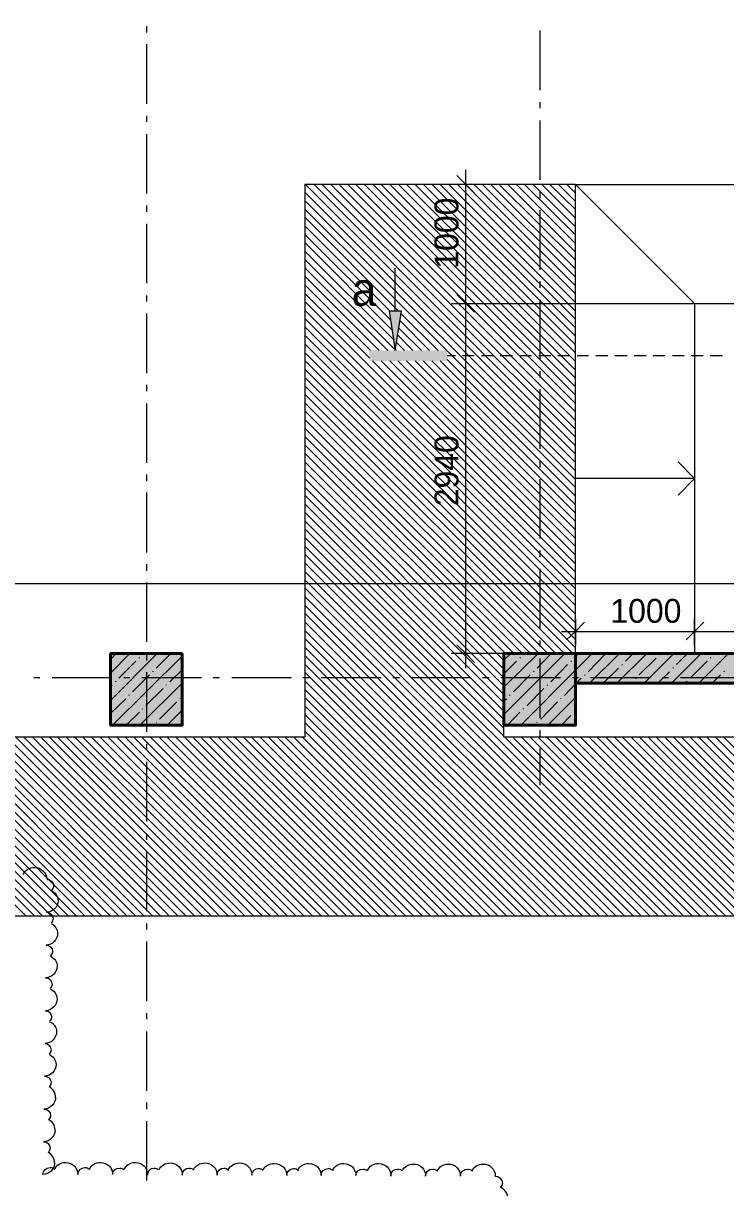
# Model space of a CAD drawing. Header units: millimetres. Extents: x -401725 to 250493, y 305116 to 802890.
# Drawn here: x -375117.801 to -375115.482, y 508979.047 to 508982.895 of the extents above; entities that cross this region are included whole.
import ezdxf

# ---------------------------------------------------------------- set-up
doc = ezdxf.new("R2010")
doc.units = ezdxf.units.MM
doc.layers.add('PDF _Геометрия', color=7, linetype='Continuous', true_color=0x1d1d1d)
doc.layers.add('PDF _Сплошная заливка', color=7, linetype='Continuous', true_color=0xffffff)
doc.layers.add('PDF _Текст', color=7, linetype='Continuous')

msp = doc.modelspace()

# ---------------------------------------------------------------- hatches: boundary and pattern name
at = {"layer": 'PDF _Сплошная заливка', "transparency": 33554559}
msp.add_hatch(color=7, dxfattribs=at).paths.add_polyline_path([(-375116.5572, 508981.9242), (-375116.5539, 508981.9442), (-375116.5922, 508981.9442), (-375116.5922, 508981.9342), (-375116.5905, 508981.9342), (-375116.5905, 508981.9225), (-375116.5889, 508981.9225), (-375116.5889, 508981.9125), (-375116.5872, 508981.9125), (-375116.5872, 508981.9008), (-375116.5855, 508981.9008), (-375116.5855, 508981.8908), (-375116.5839, 508981.8908), (-375116.5839, 508981.8792), (-375116.5822, 508981.8792), (-375116.5822, 508981.8692), (-375116.5805, 508981.8692), (-375116.5805, 508981.8575), (-375116.5789, 508981.8575), (-375116.5789, 508981.8475), (-375116.5772, 508981.8475), (-375116.5772, 508981.8358), (-375116.5756, 508981.8358), (-375116.5756, 508981.8258), (-375116.5739, 508981.8258), (-375116.5739, 508981.8158), (-375116.5722, 508981.8258), (-375116.5706, 508981.8375), (-375116.5689, 508981.8475), (-375116.5672, 508981.8592), (-375116.5656, 508981.8692), (-375116.5639, 508981.8808), (-375116.5622, 508981.8908), (-375116.5606, 508981.9025), (-375116.5589, 508981.9125)])

# ---------------------------------------------------------------- linework, layer by layer
at = {"layer": 'PDF _Геометрия', "color": 7, "lineweight": 9}
for points in [[(-375116.2147, 508980.5355), (-375116.2147, 508980.8121), (-375115.9781, 508980.8121), (-375115.9781, 508982.362), (-375116.8714, 508982.362), (-375116.8714, 508980.5355), (-375129.9025, 508980.5355), (-375129.9025, 508986.5202), (-375130.4225, 508986.5202), (-375130.4225, 508984.177), (-375130.7425, 508984.177), (-375130.7425, 508983.4687), (-375130.5441, 508983.4687), (-375130.5441, 508982.8787), (-375130.7425, 508982.8787), (-375130.7425, 508980.7721), (-375130.4225, 508980.7721), (-375130.4225, 508979.4922), (-375129.9025, 508979.4922), (-375129.9025, 508979.9455), (-375118.478, 508979.9455), (-375118.478, 508976.4606), (-375117.888, 508976.4606), (-375117.888, 508979.9455)], [(-375117.3947, 508982.8855), (-375117.3947, 508982.8638)], [(-375116.0964, 508982.8705), (-375116.0964, 508982.6738)], [(-375117.3947, 508982.8255), (-375117.3947, 508982.6288)], [(-375116.0964, 508982.6338), (-375116.0964, 508982.6138)], [(-375117.3947, 508982.5888), (-375117.3947, 508982.5688)], [(-375116.0964, 508982.5738), (-375116.0964, 508982.3771)], [(-375117.3947, 508982.5288), (-375117.3947, 508982.3321)], [(-375116.3881, 508981.9688), (-375116.3397, 508981.9688), (-375116.3397, 508982.4104)], [(-375115.9781, 508982.3621), (-375116.3397, 508982.3621), (-375116.3881, 508982.3621)], [(-375115.9781, 508980.8121), (-375115.9781, 508982.3621)], [(-375115.9781, 508982.3621), (-375115.0331, 508982.3621), (-375115.0331, 508981.9688)], [(-375115.978, 508982.3621), (-375115.5847, 508981.9688), (-375115.0331, 508981.9688)], [(-375116.0964, 508982.3388), (-375116.0964, 508982.3171)], [(-375117.3947, 508982.2921), (-375117.3947, 508982.2721)], [(-375116.0964, 508982.2771), (-375116.0964, 508982.0805)], [(-375117.3947, 508982.2321), (-375117.3947, 508982.0355)], [(-375116.5731, 508981.9438), (-375116.5731, 508982.0854)], [(-375116.0964, 508982.0421), (-375116.0964, 508982.0205)], [(-375117.3947, 508981.9955), (-375117.3947, 508981.9755)], [(-375116.0964, 508981.9821), (-375116.0964, 508981.7838)], [(-375117.3947, 508981.9355), (-375117.3947, 508981.7388)], [(-375116.3397, 508981.9688), (-375115.5848, 508981.9688)], [(-375116.3397, 508980.7638), (-375116.3397, 508981.9687)], [(-375115.5847, 508981.9687), (-375115.5847, 508980.8121), (-375115.978, 508980.8121)], [(-375116.0964, 508981.7455), (-375116.0964, 508981.7238)], [(-375117.3947, 508981.7005), (-375117.3947, 508981.6788)], [(-375116.0964, 508981.6855), (-375116.0964, 508981.4888)], [(-375117.3947, 508981.6388), (-375117.3947, 508981.4421)], [(-375116.0964, 508981.4488), (-375116.0964, 508981.4271)], [(-375115.5847, 508981.3905), (-375115.6397, 508981.4454)], [(-375117.3947, 508981.4038), (-375117.3947, 508981.3821)], [(-375116.0964, 508981.3888), (-375116.0964, 508981.1921)], [(-375115.6397, 508981.3355), (-375115.5847, 508981.3905), (-375115.978, 508981.3905)], [(-375117.3947, 508981.3438), (-375117.3947, 508981.1455)], [(-375116.0964, 508981.1521), (-375116.0964, 508981.1321)], [(-375117.3947, 508981.1071), (-375117.3947, 508981.0855)], [(-375116.0964, 508981.0921), (-375116.0964, 508980.8955)], [(-375117.3947, 508981.0471), (-375117.3947, 508980.8505)], [(-375115.9781, 508980.9271), (-375115.9781, 508980.8855), (-375115.9781, 508980.8388)], [(-375115.5847, 508980.8855), (-375115.5847, 508980.9271)], [(-375116.0964, 508980.8555), (-375116.0964, 508980.8355)], [(-375116.0247, 508980.8855), (-375115.5847, 508980.8855)], [(-375115.5847, 508980.8388), (-375115.5847, 508980.8855), (-375114.9864, 508980.8855)], [(-375117.3947, 508980.8105), (-375117.3947, 508980.7888)], [(-375115.9781, 508980.8121), (-375116.3397, 508980.8121), (-375116.3881, 508980.8121)], [(-375116.0964, 508980.7955), (-375116.0964, 508980.5988)], [(-375115.0331, 508980.8121), (-375115.5847, 508980.8121)], [(-375117.3947, 508980.7505), (-375117.3947, 508980.5538)], [(-375117.7464, 508980.7321), (-375117.7664, 508980.7321)], [(-375117.5097, 508980.7321), (-375117.7064, 508980.7321)], [(-375117.4497, 508980.7321), (-375117.4697, 508980.7321)], [(-375117.2131, 508980.7321), (-375117.4097, 508980.7321)], [(-375117.1531, 508980.7321), (-375117.1747, 508980.7321)], [(-375116.9164, 508980.7321), (-375117.1131, 508980.7321)], [(-375116.8564, 508980.7321), (-375116.8781, 508980.7321)], [(-375116.6197, 508980.7321), (-375116.8181, 508980.7321)], [(-375116.5597, 508980.7321), (-375116.5814, 508980.7321)], [(-375116.3247, 508980.7321), (-375116.5214, 508980.7321)], [(-375116.2631, 508980.7321), (-375116.2847, 508980.7321)], [(-375116.0281, 508980.7321), (-375116.2247, 508980.7321)], [(-375115.9681, 508980.7321), (-375115.9881, 508980.7321)], [(-375115.7314, 508980.7321), (-375115.9281, 508980.7321)], [(-375115.6714, 508980.7321), (-375115.6914, 508980.7321)], [(-375115.4347, 508980.7321), (-375115.6314, 508980.7321)], [(-375116.0964, 508980.5588), (-375116.0964, 508980.5388)], [(-375117.3947, 508980.5138), (-375117.3947, 508980.4938)], [(-375106.1964, 508980.5355), (-375116.2149, 508980.5355)], [(-375116.0964, 508980.4988), (-375116.0964, 508980.3771)], [(-375117.3947, 508980.4538), (-375117.3947, 508980.2571)], [(-375117.3947, 508980.2171), (-375117.3947, 508980.1971)], [(-375117.3947, 508980.1571), (-375117.3947, 508979.9605)], [(-375117.8881, 508979.9455), (-375105.0721, 508979.9455)], [(-375117.3947, 508979.9205), (-375117.3947, 508979.9005)], [(-375117.3947, 508979.8605), (-375117.3947, 508979.6638)], [(-375117.3947, 508979.6238), (-375117.3947, 508979.6038)], [(-375117.3947, 508979.5638), (-375117.3947, 508979.3671)], [(-375117.3947, 508979.3288), (-375117.3947, 508979.3071)], [(-375117.3947, 508979.2671), (-375117.3947, 508979.0705)]]:
    msp.add_lwpolyline(points, dxfattribs=at)
at = {"layer": 'PDF _Геометрия', "color": 9, "lineweight": 9, "true_color": 0xc3c3c3}
for points in [[(-375115.9781, 508981.4705), (-375116.8697, 508982.3621)], [(-375115.9781, 508981.4988), (-375116.8414, 508982.3621)], [(-375115.9781, 508981.5271), (-375116.8147, 508982.3621)], [(-375115.9781, 508981.5538), (-375116.7864, 508982.3621)], [(-375115.9781, 508981.5821), (-375116.758, 508982.3621)], [(-375115.9781, 508981.6105), (-375116.7297, 508982.3621)], [(-375115.9781, 508981.6388), (-375116.703, 508982.3621)], [(-375115.9781, 508981.6655), (-375116.6747, 508982.3621)], [(-375115.9781, 508981.6938), (-375116.6464, 508982.3621)], [(-375115.9781, 508981.7221), (-375116.6197, 508982.3621)], [(-375115.9781, 508981.7488), (-375116.5914, 508982.3621)], [(-375115.9781, 508981.7771), (-375116.563, 508982.3621)], [(-375115.9781, 508981.8055), (-375116.5364, 508982.3621)], [(-375115.9781, 508981.8321), (-375116.508, 508982.3621)], [(-375115.9781, 508981.8605), (-375116.4797, 508982.3621)], [(-375115.9781, 508981.8888), (-375116.4514, 508982.3621)], [(-375115.9781, 508981.9171), (-375116.4247, 508982.3621)], [(-375115.9781, 508981.9438), (-375116.3964, 508982.3621)], [(-375115.9781, 508981.9721), (-375116.368, 508982.3621)], [(-375115.9781, 508982.0005), (-375116.3414, 508982.3621)], [(-375115.9781, 508982.0271), (-375116.313, 508982.3621)], [(-375115.9781, 508982.0555), (-375116.2847, 508982.3621)], [(-375115.9781, 508982.0838), (-375116.2581, 508982.3621)], [(-375115.9781, 508982.1121), (-375116.2297, 508982.3621)], [(-375115.9781, 508982.1388), (-375116.2014, 508982.3621)], [(-375115.9781, 508982.1671), (-375116.1731, 508982.3621)], [(-375115.9781, 508982.1955), (-375116.1464, 508982.3621)], [(-375115.9781, 508982.2221), (-375116.1181, 508982.3621)], [(-375115.9781, 508982.2505), (-375116.0897, 508982.3621)], [(-375115.9781, 508982.2788), (-375116.0631, 508982.3621)], [(-375115.9781, 508982.3055), (-375116.0347, 508982.3621)], [(-375115.9781, 508982.3338), (-375116.0064, 508982.3621)], [(-375115.9781, 508982.3621), (-375115.9781, 508982.3621)], [(-375115.9781, 508981.4438), (-375116.8714, 508982.3371)], [(-375115.9781, 508981.4155), (-375116.8714, 508982.3087)], [(-375116.4031, 508981.8138), (-375116.8714, 508982.2804)], [(-375116.5631, 508981.9438), (-375116.8714, 508982.2538)], [(-375116.5897, 508981.9438), (-375116.8714, 508982.2254)], [(-375116.5881, 508981.9138), (-375116.8714, 508982.1971)], [(-375116.5831, 508981.8805), (-375116.8714, 508982.1704)], [(-375116.5781, 508981.8488), (-375116.8714, 508982.1421)], [(-375116.5697, 508981.8138), (-375116.5731, 508981.8155), (-375116.8714, 508982.1138)], [(-375116.5981, 508981.8138), (-375116.8714, 508982.0871)], [(-375116.6264, 508981.8138), (-375116.8714, 508982.0588)], [(-375116.6547, 508981.8138), (-375116.8714, 508982.0304)], [(-375116.6581, 508981.7888), (-375116.8714, 508982.0021)], [(-375115.9781, 508981.0805), (-375116.8714, 508981.9754)], [(-375115.9781, 508981.0538), (-375116.8714, 508981.9471)], [(-375116.4314, 508981.8138), (-375116.5547, 508981.9354)], [(-375115.9781, 508981.0255), (-375116.8714, 508981.9187)], [(-375116.4597, 508981.8138), (-375116.5581, 508981.9121)], [(-375115.9781, 508980.9971), (-375116.8714, 508981.8921)], [(-375115.9781, 508980.9705), (-375116.8714, 508981.8637)], [(-375116.5147, 508981.8138), (-375116.5647, 508981.8638)], [(-375116.4864, 508981.8138), (-375116.5614, 508981.8871)], [(-375115.9781, 508980.9421), (-375116.8714, 508981.8354)], [(-375116.5431, 508981.8138), (-375116.5681, 508981.8388)], [(-375115.9781, 508980.9138), (-375116.8714, 508981.8071)], [(-375115.9781, 508980.8871), (-375116.8714, 508981.7804)], [(-375115.9781, 508981.3321), (-375116.4247, 508981.7788)], [(-375115.9781, 508981.3871), (-375116.4014, 508981.8121)], [(-375115.9781, 508981.3605), (-375116.4014, 508981.7838)], [(-375115.9781, 508980.8588), (-375116.8714, 508981.7521)], [(-375115.9781, 508981.1088), (-375116.648, 508981.7788)], [(-375115.9781, 508981.1371), (-375116.6197, 508981.7788)], [(-375115.9781, 508981.1655), (-375116.5914, 508981.7788)], [(-375115.9781, 508981.1921), (-375116.5647, 508981.7788)], [(-375115.9781, 508981.2205), (-375116.5364, 508981.7788)], [(-375115.9781, 508981.2488), (-375116.508, 508981.7788)], [(-375115.9781, 508981.2755), (-375116.4814, 508981.7788)], [(-375115.9781, 508981.3038), (-375116.453, 508981.7788)], [(-375115.9781, 508980.8305), (-375116.8714, 508981.7237)], [(-375115.9864, 508980.8121), (-375116.8714, 508981.6971)], [(-375116.0147, 508980.8121), (-375116.8714, 508981.6687)], [(-375116.0431, 508980.8121), (-375116.8714, 508981.6404)], [(-375116.0697, 508980.8121), (-375116.8714, 508981.6138)], [(-375116.0981, 508980.8121), (-375116.8714, 508981.5854)], [(-375116.1264, 508980.8121), (-375116.8714, 508981.5571)], [(-375116.1531, 508980.8121), (-375116.8714, 508981.5288)], [(-375116.1814, 508980.8121), (-375116.8714, 508981.5021)], [(-375116.2097, 508980.8121), (-375116.8714, 508981.4738)], [(-375116.2147, 508980.7888), (-375116.8714, 508981.4454)], [(-375116.2147, 508980.7605), (-375116.8714, 508981.4188)], [(-375116.2147, 508980.7321), (-375116.8714, 508981.3904)], [(-375116.2147, 508980.7055), (-375116.8714, 508981.3621)], [(-375116.2147, 508980.6771), (-375116.8714, 508981.3354)], [(-375116.2147, 508980.6488), (-375116.8714, 508981.3071)], [(-375116.2147, 508980.6221), (-375116.8714, 508981.2788)], [(-375116.2147, 508980.5938), (-375116.8714, 508981.2504)], [(-375116.2147, 508980.5655), (-375116.8714, 508981.2238)], [(-375116.2147, 508980.5388), (-375116.8714, 508981.1954)], [(-375115.6497, 508979.9455), (-375116.8713, 508981.1671)], [(-375115.6781, 508979.9455), (-375116.8713, 508981.1404)], [(-375115.7047, 508979.9455), (-375116.8713, 508981.1121)], [(-375115.7614, 508979.9455), (-375116.8714, 508981.0554)], [(-375115.7331, 508979.9455), (-375116.8713, 508981.0837)], [(-375115.7881, 508979.9455), (-375116.8714, 508981.0287)], [(-375115.8164, 508979.9455), (-375116.8714, 508981.0004)], [(-375115.8447, 508979.9455), (-375116.8714, 508980.9721)], [(-375115.8714, 508979.9455), (-375116.8714, 508980.9454)], [(-375115.8997, 508979.9455), (-375116.8714, 508980.9171)], [(-375115.9281, 508979.9455), (-375116.8714, 508980.8887)], [(-375115.9564, 508979.9455), (-375116.8714, 508980.8621)], [(-375115.9831, 508979.9455), (-375116.8714, 508980.8337)], [(-375116.0114, 508979.9455), (-375116.8714, 508980.8054)], [(-375116.0397, 508979.9455), (-375116.8714, 508980.7771)], [(-375116.0664, 508979.9455), (-375116.8714, 508980.7504)], [(-375116.0947, 508979.9455), (-375116.8714, 508980.7221)], [(-375116.1231, 508979.9455), (-375116.8714, 508980.6938)], [(-375116.1497, 508979.9455), (-375116.8714, 508980.6671)], [(-375116.1781, 508979.9455), (-375116.8714, 508980.6388)], [(-375116.2064, 508979.9455), (-375116.8714, 508980.6104)], [(-375116.2347, 508979.9455), (-375116.8714, 508980.5838)], [(-375116.2614, 508979.9455), (-375116.8714, 508980.5554)], [(-375117.7931, 508979.9455), (-375118.383, 508980.5354)], [(-375117.7647, 508979.9455), (-375118.3564, 508980.5354)], [(-375117.7381, 508979.9455), (-375118.328, 508980.5354)], [(-375117.7097, 508979.9455), (-375118.2997, 508980.5354)], [(-375117.6814, 508979.9455), (-375118.273, 508980.5354)], [(-375117.6531, 508979.9455), (-375118.2447, 508980.5354)], [(-375117.6264, 508979.9455), (-375118.2164, 508980.5354)], [(-375117.5981, 508979.9455), (-375118.188, 508980.5354)], [(-375117.5697, 508979.9455), (-375118.1614, 508980.5354)], [(-375117.5431, 508979.9455), (-375118.133, 508980.5354)], [(-375117.5147, 508979.9455), (-375118.1047, 508980.5354)], [(-375117.4864, 508979.9455), (-375118.078, 508980.5354)], [(-375117.4597, 508979.9455), (-375118.0497, 508980.5354)], [(-375117.4314, 508979.9455), (-375118.0214, 508980.5354)], [(-375117.4031, 508979.9455), (-375117.9947, 508980.5354)], [(-375117.3747, 508979.9455), (-375117.9664, 508980.5354)], [(-375117.3481, 508979.9455), (-375117.938, 508980.5354)], [(-375117.3197, 508979.9455), (-375117.9097, 508980.5354)], [(-375117.2914, 508979.9455), (-375117.883, 508980.5354)], [(-375117.2647, 508979.9455), (-375117.8547, 508980.5354)], [(-375117.2364, 508979.9455), (-375117.8264, 508980.5354)], [(-375117.2081, 508979.9455), (-375117.7997, 508980.5354)], [(-375117.1814, 508979.9455), (-375117.7714, 508980.5354)], [(-375117.1531, 508979.9455), (-375117.743, 508980.5354)], [(-375117.1247, 508979.9455), (-375117.7147, 508980.5354)], [(-375117.0964, 508979.9455), (-375117.688, 508980.5354)], [(-375117.0697, 508979.9455), (-375117.6597, 508980.5354)], [(-375117.0414, 508979.9455), (-375117.6314, 508980.5354)], [(-375117.0131, 508979.9455), (-375117.6047, 508980.5354)], [(-375116.9864, 508979.9455), (-375117.5764, 508980.5354)], [(-375116.9581, 508979.9455), (-375117.548, 508980.5354)], [(-375116.9297, 508979.9455), (-375117.5214, 508980.5354)], [(-375116.9014, 508979.9455), (-375117.493, 508980.5354)], [(-375116.8747, 508979.9455), (-375117.4647, 508980.5354)], [(-375116.8464, 508979.9455), (-375117.4364, 508980.5354)], [(-375116.8181, 508979.9455), (-375117.4097, 508980.5354)], [(-375116.7914, 508979.9455), (-375117.3814, 508980.5354)], [(-375116.7631, 508979.9455), (-375117.353, 508980.5354)], [(-375116.7347, 508979.9455), (-375117.3264, 508980.5354)], [(-375116.7081, 508979.9455), (-375117.298, 508980.5354)], [(-375116.6797, 508979.9455), (-375117.2697, 508980.5354)], [(-375116.6514, 508979.9455), (-375117.2414, 508980.5354)], [(-375116.6231, 508979.9455), (-375117.2147, 508980.5354)], [(-375116.5964, 508979.9455), (-375117.1864, 508980.5354)], [(-375116.5681, 508979.9455), (-375117.158, 508980.5354)], [(-375116.5397, 508979.9455), (-375117.1314, 508980.5354)], [(-375116.5131, 508979.9455), (-375117.103, 508980.5354)], [(-375116.4847, 508979.9455), (-375117.0747, 508980.5354)], [(-375116.4564, 508979.9455), (-375117.048, 508980.5354)], [(-375116.4297, 508979.9455), (-375117.0197, 508980.5354)], [(-375116.4014, 508979.9455), (-375116.9914, 508980.5354)], [(-375116.3731, 508979.9455), (-375116.963, 508980.5354)], [(-375116.3447, 508979.9455), (-375116.9364, 508980.5354)], [(-375116.3181, 508979.9455), (-375116.908, 508980.5354)], [(-375116.2897, 508979.9455), (-375116.8797, 508980.5354)], [(-375115.6214, 508979.9455), (-375116.2114, 508980.5354)], [(-375115.5931, 508979.9455), (-375116.1847, 508980.5354)], [(-375115.5664, 508979.9455), (-375116.1564, 508980.5354)], [(-375115.5381, 508979.9455), (-375116.128, 508980.5354)], [(-375115.5097, 508979.9455), (-375116.1014, 508980.5354)], [(-375115.4831, 508979.9455), (-375116.073, 508980.5354)], [(-375115.4547, 508979.9455), (-375116.0447, 508980.5354)], [(-375115.4264, 508979.9455), (-375116.018, 508980.5354)], [(-375115.3981, 508979.9455), (-375115.9897, 508980.5354)], [(-375115.3714, 508979.9455), (-375115.9614, 508980.5354)], [(-375115.3431, 508979.9455), (-375115.933, 508980.5354)], [(-375115.3147, 508979.9455), (-375115.9064, 508980.5354)], [(-375115.2881, 508979.9455), (-375115.878, 508980.5354)], [(-375115.2597, 508979.9455), (-375115.8497, 508980.5354)], [(-375115.2314, 508979.9455), (-375115.823, 508980.5354)], [(-375115.2047, 508979.9455), (-375115.7947, 508980.5354)], [(-375115.1764, 508979.9455), (-375115.7664, 508980.5354)], [(-375115.1481, 508979.9455), (-375115.738, 508980.5354)], [(-375115.1197, 508979.9455), (-375115.7114, 508980.5354)], [(-375115.0931, 508979.9455), (-375115.683, 508980.5354)], [(-375115.0647, 508979.9455), (-375115.6547, 508980.5354)], [(-375115.0364, 508979.9455), (-375115.628, 508980.5354)], [(-375115.0097, 508979.9455), (-375115.5997, 508980.5354)], [(-375114.9814, 508979.9455), (-375115.5714, 508980.5354)], [(-375114.9531, 508979.9455), (-375115.5447, 508980.5354)], [(-375114.9264, 508979.9455), (-375115.5164, 508980.5354)], [(-375114.8981, 508979.9455), (-375115.488, 508980.5354)]]:
    msp.add_lwpolyline(points, dxfattribs=at)
at = {"layer": 'PDF _Геометрия', "color": 7, "lineweight": 18}
for points in [[(-375116.3697, 508982.3921), (-375116.3397, 508982.3621), (-375116.3114, 508982.3338)], [(-375116.3697, 508981.9988), (-375116.3397, 508981.9688), (-375116.3114, 508981.9405)], [(-375115.9481, 508980.9155), (-375115.9781, 508980.8855), (-375116.0081, 508980.8571)], [(-375115.5547, 508980.9155), (-375115.5847, 508980.8855), (-375115.6131, 508980.8571)], [(-375116.3697, 508980.8404), (-375116.3397, 508980.8121), (-375116.3114, 508980.7821)]]:
    msp.add_lwpolyline(points, dxfattribs=at)
at = {"layer": 'PDF _Геометрия', "color": 7, "lineweight": 9}
msp.add_lwpolyline([(-375116.5531, 508981.9438), (-375116.5931, 508981.9438), (-375116.5731, 508981.8138)], close=True, dxfattribs=at)
at = {"layer": 'PDF _Геометрия', "color": 8, "lineweight": 9, "true_color": 0x808080}
for points in [[(-375116.3747, 508981.7955), (-375116.4014, 508981.7955)], [(-375116.3131, 508981.7955), (-375116.3514, 508981.7955)], [(-375116.2497, 508981.7955), (-375116.2881, 508981.7955)], [(-375116.1864, 508981.7955), (-375116.2264, 508981.7955)], [(-375116.1231, 508981.7955), (-375116.1631, 508981.7955)], [(-375116.0597, 508981.7955), (-375116.0997, 508981.7955)], [(-375115.9981, 508981.7955), (-375116.0364, 508981.7955)], [(-375115.9347, 508981.7955), (-375115.9731, 508981.7955)], [(-375115.8714, 508981.7955), (-375115.9114, 508981.7955)], [(-375115.8081, 508981.7955), (-375115.8481, 508981.7955)], [(-375115.7447, 508981.7955), (-375115.7847, 508981.7955)], [(-375115.6831, 508981.7955), (-375115.7214, 508981.7955)], [(-375115.6197, 508981.7955), (-375115.6581, 508981.7955)], [(-375115.5564, 508981.7955), (-375115.5964, 508981.7955)], [(-375115.4931, 508981.7955), (-375115.5331, 508981.7955)], [(-375134.6731, 508981.0438), (-375091.6389, 508981.0438)]]:
    msp.add_lwpolyline(points, dxfattribs=at)
at = {"layer": 'PDF _Геометрия', "lineweight": 9}
for points in [[(-375117.5131, 508980.7471), (-375117.4497, 508980.8121)], [(-375117.5131, 508980.6571), (-375117.3597, 508980.8121)], [(-375117.5131, 508980.7921), (-375117.4947, 508980.8121)], [(-375117.5064, 508980.5755), (-375117.2764, 508980.8038)], [(-375117.4864, 508980.7305), (-375117.4297, 508980.7871)], [(-375117.4181, 508980.7971), (-375117.4181, 508980.7988)], [(-375117.4081, 508980.8088), (-375117.4047, 508980.8121)], [(-375117.3631, 508980.7638), (-375117.3147, 508980.8121)], [(-375116.2147, 508980.7905), (-375116.1914, 508980.8121)], [(-375116.2147, 508980.7005), (-375116.1014, 508980.8121)], [(-375116.2147, 508980.6105), (-375116.0131, 508980.8121)], [(-375116.2147, 508980.7455), (-375116.1731, 508980.7871)], [(-375116.1614, 508980.7971), (-375116.1597, 508980.7988)], [(-375116.1497, 508980.8088), (-375116.1464, 508980.8121)], [(-375116.1047, 508980.7638), (-375116.0581, 508980.8121)], [(-375115.9931, 508980.7871), (-375115.9914, 508980.7871)], [(-375115.9814, 508980.7971), (-375115.9781, 508980.8021), (-375115.9681, 508980.8121)], [(-375115.9781, 508980.7571), (-375115.9231, 508980.8121)], [(-375115.9364, 508980.7521), (-375115.8814, 508980.8088)], [(-375115.9314, 508980.7138), (-375115.8331, 508980.8121)], [(-375115.8414, 508980.7138), (-375115.7431, 508980.8121)], [(-375115.8131, 508980.7871), (-375115.7881, 508980.8121)], [(-375115.7681, 508980.7421), (-375115.7114, 508980.7971)], [(-375115.7514, 508980.7138), (-375115.6531, 508980.8121)], [(-375115.7014, 508980.8088), (-375115.6997, 508980.8105)], [(-375115.6614, 508980.7138), (-375115.5631, 508980.8121)], [(-375115.6447, 508980.7755), (-375115.6081, 508980.8121)], [(-375115.5997, 508980.7305), (-375115.5431, 508980.7871)], [(-375115.5714, 508980.7138), (-375115.4731, 508980.8121)], [(-375115.5331, 508980.7971), (-375115.5314, 508980.7988)], [(-375115.5214, 508980.8088), (-375115.5181, 508980.8121)], [(-375117.4414, 508980.6855), (-375117.3847, 508980.7421)], [(-375117.3731, 508980.7521), (-375117.3731, 508980.7538)], [(-375117.3181, 508980.7188), (-375117.2764, 508980.7588)], [(-375116.1831, 508980.6855), (-375116.1281, 508980.7421)], [(-375116.1581, 508980.5755), (-375115.9781, 508980.7571)], [(-375116.1164, 508980.7521), (-375116.1147, 508980.7538)], [(-375116.0597, 508980.7188), (-375116.0047, 508980.7754)], [(-375115.9481, 508980.7421), (-375115.9464, 508980.7421)], [(-375115.8864, 508980.7138), (-375115.8364, 508980.7638)], [(-375115.8247, 508980.7755), (-375115.8231, 508980.7755)], [(-375115.7064, 508980.7138), (-375115.6681, 508980.7521)], [(-375115.6564, 508980.7638), (-375115.6547, 508980.7655)], [(-375115.5264, 508980.7138), (-375115.4997, 508980.7421)], [(-375115.4881, 508980.7521), (-375115.4864, 508980.7538)], [(-375117.5131, 508980.7021), (-375117.5081, 508980.7071)], [(-375117.4964, 508980.7188), (-375117.4964, 508980.7205)], [(-375117.4164, 508980.5755), (-375117.2764, 508980.7138)], [(-375117.3281, 508980.7071), (-375117.3281, 508980.7088)], [(-375116.0714, 508980.7071), (-375116.0697, 508980.7088)], [(-375116.0147, 508980.6738), (-375115.9781, 508980.7121)], [(-375115.9764, 508980.7138), (-375115.9597, 508980.7305)], [(-375115.7964, 508980.7138), (-375115.7914, 508980.7188)], [(-375115.7797, 508980.7305), (-375115.7781, 508980.7305)], [(-375115.6114, 508980.7188), (-375115.6097, 508980.7205)], [(-375117.4514, 508980.6738), (-375117.4514, 508980.6755)], [(-375117.3964, 508980.6405), (-375117.3397, 508980.6971)], [(-375117.2831, 508980.6621), (-375117.2831, 508980.6638)], [(-375116.1947, 508980.6738), (-375116.1947, 508980.6755)], [(-375116.1381, 508980.6405), (-375116.0831, 508980.6971)], [(-375116.0697, 508980.5755), (-375115.9781, 508980.6671)], [(-375116.0264, 508980.6621), (-375116.0264, 508980.6638)], [(-375117.5131, 508980.6138), (-375117.4631, 508980.6621)], [(-375117.4081, 508980.6288), (-375117.4064, 508980.6305)], [(-375117.3514, 508980.5955), (-375117.2947, 508980.6521)], [(-375117.3264, 508980.5755), (-375117.2764, 508980.6254)], [(-375116.2147, 508980.6555), (-375116.2064, 508980.6621)], [(-375116.1497, 508980.6288), (-375116.1497, 508980.6305)], [(-375116.0931, 508980.5955), (-375116.0381, 508980.6521)], [(-375117.4614, 508980.5755), (-375117.4181, 508980.6188)], [(-375116.2031, 508980.5755), (-375116.1614, 508980.6188)], [(-375116.0247, 508980.5755), (-375115.9931, 508980.6071)], [(-375115.9814, 508980.6188), (-375115.9814, 508980.6188)], [(-375117.3631, 508980.5838), (-375117.3614, 508980.5855)], [(-375117.2814, 508980.5755), (-375117.2764, 508980.5805)], [(-375116.1047, 508980.5838), (-375116.1047, 508980.5855)], [(-375115.9797, 508980.5755), (-375115.9781, 508980.5771)]]:
    msp.add_lwpolyline(points, dxfattribs=at)
at = {"layer": 'PDF _Геометрия', "color": 7, "lineweight": 40}
for points in [[(-375117.2764, 508980.8121), (-375117.5131, 508980.8121), (-375117.5131, 508980.5755), (-375117.2764, 508980.5755)], [(-375115.9781, 508980.8121), (-375116.2147, 508980.8121), (-375116.2147, 508980.5755), (-375115.9781, 508980.5755)]]:
    msp.add_lwpolyline(points, close=True, dxfattribs=at)
for points in [[(-375115.9781, 508980.7138), (-375114.9348, 508980.7138), (-375114.9348, 508980.8121)], [(-375115.0331, 508980.8121), (-375115.978, 508980.8121), (-375115.978, 508980.7138)]]:
    msp.add_lwpolyline(points, dxfattribs=at)
at = {"layer": 'PDF _Геометрия', "color": 1, "lineweight": 9}
for points in [[(-375117.7364, 508979.0905), (-375117.7364, 508979.0905)], [(-375117.6214, 508979.0905), (-375117.6214, 508979.0905)], [(-375117.5064, 508979.0905), (-375117.5064, 508979.0905)], [(-375117.3914, 508979.0905), (-375117.3914, 508979.0888)], [(-375117.2764, 508979.0888), (-375117.2764, 508979.0888)], [(-375117.1614, 508979.0888), (-375117.1614, 508979.0888)], [(-375117.0464, 508979.0888), (-375117.0464, 508979.0888)], [(-375116.9314, 508979.0871), (-375116.9314, 508979.0871)], [(-375116.8181, 508979.0871), (-375116.8181, 508979.0871)], [(-375116.7031, 508979.0871), (-375116.7031, 508979.0871)], [(-375116.5881, 508979.0871), (-375116.5881, 508979.0855)], [(-375116.4731, 508979.0855), (-375116.4731, 508979.0855)], [(-375116.3581, 508979.0855), (-375116.3581, 508979.0855)], [(-375116.2431, 508979.0855), (-375116.2431, 508979.0855)]]:
    msp.add_lwpolyline(points, dxfattribs=at)
msp.add_lwpolyline([(-375116.2431, 508978.9688, 0.42), (-375116.2014, 508979.0105, 0.295427), (-375116.2264, 508979.0488)], format="xyb", dxfattribs=at)
for centre in [(-375117.7336, 508979.3456), (-375117.7353, 508979.2373), (-375117.7369, 508979.1289)]:
    msp.add_arc(centre, 0.0389, 359.788, 63.7309, dxfattribs=at)
for points in [[(-375117.8014, 508980.0821), (-375117.7947, 508980.0971), (-375117.7797, 508980.1054), (-375117.7647, 508980.1054)], [(-375117.7647, 508980.1054), (-375117.7431, 508980.1054), (-375117.7247, 508980.0888), (-375117.7231, 508980.0655)], [(-375117.7231, 508980.0655), (-375117.7114, 508980.0655), (-375117.7014, 508980.0571), (-375117.7014, 508980.0438)], [(-375117.7097, 508980.0288), (-375117.6964, 508980.0238), (-375117.6864, 508980.0105), (-375117.6864, 508979.9955)], [(-375117.7014, 508980.0438), (-375117.7014, 508980.0388), (-375117.7047, 508980.0338), (-375117.7081, 508980.0288)], [(-375117.6864, 508979.9955), (-375117.6864, 508979.9755), (-375117.7047, 508979.9571), (-375117.7247, 508979.9571)], [(-375117.7247, 508979.9571), (-375117.7131, 508979.9571), (-375117.7031, 508979.9488), (-375117.7031, 508979.9355)], [(-375117.7031, 508979.9355), (-375117.7031, 508979.9305), (-375117.7064, 508979.9255), (-375117.7097, 508979.9221)], [(-375117.7097, 508979.9205), (-375117.6964, 508979.9138), (-375117.6881, 508979.9005), (-375117.6881, 508979.8871)], [(-375117.6881, 508979.8871), (-375117.6881, 508979.8671), (-375117.7064, 508979.8488), (-375117.7264, 508979.8488)], [(-375117.7264, 508979.8488), (-375117.7147, 508979.8488), (-375117.7047, 508979.8405), (-375117.7047, 508979.8271)], [(-375117.7047, 508979.8271), (-375117.7047, 508979.8221), (-375117.7081, 508979.8171), (-375117.7114, 508979.8138)], [(-375117.6897, 508979.7788), (-375117.6897, 508979.7588), (-375117.7081, 508979.7405), (-375117.7281, 508979.7405)], [(-375117.7114, 508979.8121), (-375117.6981, 508979.8055), (-375117.6897, 508979.7921), (-375117.6897, 508979.7788)], [(-375117.7281, 508979.7405), (-375117.7164, 508979.7405), (-375117.7064, 508979.7321), (-375117.7064, 508979.7188)], [(-375117.7064, 508979.7188), (-375117.7064, 508979.7138), (-375117.7097, 508979.7088), (-375117.7131, 508979.7055)], [(-375117.7131, 508979.7038), (-375117.6997, 508979.6988), (-375117.6897, 508979.6855), (-375117.6897, 508979.6705)], [(-375117.6897, 508979.6705), (-375117.6897, 508979.6505), (-375117.7081, 508979.6321), (-375117.7281, 508979.6321)], [(-375117.7281, 508979.6321), (-375117.7181, 508979.6321), (-375117.7081, 508979.6221), (-375117.7081, 508979.6105)], [(-375117.7081, 508979.6105), (-375117.7081, 508979.6055), (-375117.7114, 508979.6005), (-375117.7147, 508979.5971)], [(-375117.7147, 508979.5955), (-375117.7014, 508979.5905), (-375117.6914, 508979.5771), (-375117.6914, 508979.5621)], [(-375117.6914, 508979.5621), (-375117.6914, 508979.5421), (-375117.7097, 508979.5238), (-375117.7297, 508979.5238)], [(-375117.7297, 508979.5238), (-375117.7197, 508979.5238), (-375117.7097, 508979.5138), (-375117.7097, 508979.5021)], [(-375117.7097, 508979.5021), (-375117.7097, 508979.4971), (-375117.7131, 508979.4921), (-375117.7164, 508979.4888)], [(-375117.7164, 508979.4871), (-375117.7031, 508979.4821), (-375117.6931, 508979.4688), (-375117.6931, 508979.4538)], [(-375117.6931, 508979.4538), (-375117.6931, 508979.4338), (-375117.7114, 508979.4155), (-375117.7314, 508979.4155)], [(-375117.7314, 508979.4155), (-375117.7197, 508979.4155), (-375117.7097, 508979.4071), (-375117.7097, 508979.3938)], [(-375117.7097, 508979.3938), (-375117.7097, 508979.3888), (-375117.7131, 508979.3838), (-375117.7164, 508979.3788)], [(-375117.6947, 508979.3455), (-375117.6947, 508979.3255), (-375117.7131, 508979.3071), (-375117.7331, 508979.3071)], [(-375117.7331, 508979.3071), (-375117.7214, 508979.3071), (-375117.7114, 508979.2988), (-375117.7114, 508979.2855)], [(-375117.7114, 508979.2855), (-375117.7114, 508979.2805), (-375117.7147, 508979.2755), (-375117.7181, 508979.2705)], [(-375117.6964, 508979.2371), (-375117.6964, 508979.2171), (-375117.7147, 508979.1988), (-375117.7347, 508979.1988)], [(-375117.7347, 508979.1988), (-375117.7231, 508979.1988), (-375117.7131, 508979.1905), (-375117.7131, 508979.1771)], [(-375117.7131, 508979.1771), (-375117.7131, 508979.1721), (-375117.7164, 508979.1671), (-375117.7197, 508979.1621)], [(-375117.6981, 508979.1288), (-375117.6981, 508979.1088), (-375117.7164, 508979.0905), (-375117.7364, 508979.0905)], [(-375117.6981, 508979.1071), (-375117.6914, 508979.1221), (-375117.6781, 508979.1305), (-375117.6614, 508979.1305)], [(-375117.6614, 508979.1305), (-375117.6397, 508979.1305), (-375117.6214, 508979.1138), (-375117.6214, 508979.0905)], [(-375117.5831, 508979.1071), (-375117.5764, 508979.1221), (-375117.5631, 508979.1305), (-375117.5464, 508979.1305)], [(-375117.5464, 508979.1305), (-375117.5247, 508979.1305), (-375117.5064, 508979.1138), (-375117.5064, 508979.0905)], [(-375117.4681, 508979.1071), (-375117.4614, 508979.1221), (-375117.4481, 508979.1305), (-375117.4314, 508979.1305)], [(-375117.4314, 508979.1305), (-375117.4097, 508979.1305), (-375117.3914, 508979.1138), (-375117.3914, 508979.0905)], [(-375117.3531, 508979.1071), (-375117.3464, 508979.1205), (-375117.3331, 508979.1288), (-375117.3164, 508979.1288)], [(-375117.3164, 508979.1288), (-375117.2947, 508979.1288), (-375117.2764, 508979.1121), (-375117.2764, 508979.0888)], [(-375117.2397, 508979.1071), (-375117.2331, 508979.1205), (-375117.2181, 508979.1288), (-375117.2031, 508979.1288)], [(-375117.2031, 508979.1288), (-375117.1797, 508979.1288), (-375117.1614, 508979.1121), (-375117.1614, 508979.0888)], [(-375117.1247, 508979.1071), (-375117.1181, 508979.1205), (-375117.1031, 508979.1288), (-375117.0881, 508979.1288)], [(-375117.0881, 508979.1288), (-375117.0647, 508979.1288), (-375117.0464, 508979.1121), (-375117.0464, 508979.0888)], [(-375117.0097, 508979.1071), (-375117.0014, 508979.1205), (-375116.9881, 508979.1271), (-375116.9731, 508979.1271)], [(-375116.9731, 508979.1271), (-375116.9497, 508979.1271), (-375116.9314, 508979.1105), (-375116.9314, 508979.0871)], [(-375116.8947, 508979.1055), (-375116.8881, 508979.1188), (-375116.8747, 508979.1271), (-375116.8581, 508979.1271)], [(-375116.8581, 508979.1271), (-375116.8364, 508979.1271), (-375116.8181, 508979.1105), (-375116.8181, 508979.0871)], [(-375116.7797, 508979.1038), (-375116.7731, 508979.1188), (-375116.7597, 508979.1271), (-375116.7431, 508979.1271)], [(-375116.7431, 508979.1271), (-375116.7214, 508979.1271), (-375116.7031, 508979.1105), (-375116.7031, 508979.0871)], [(-375116.6647, 508979.1038), (-375116.6581, 508979.1188), (-375116.6447, 508979.1271), (-375116.6281, 508979.1271)], [(-375116.6281, 508979.1271), (-375116.6064, 508979.1271), (-375116.5881, 508979.1105), (-375116.5881, 508979.0871)], [(-375116.5497, 508979.1038), (-375116.5431, 508979.1171), (-375116.5297, 508979.1254), (-375116.5131, 508979.1254)], [(-375116.5131, 508979.1254), (-375116.4914, 508979.1254), (-375116.4731, 508979.1088), (-375116.4731, 508979.0855)], [(-375116.4347, 508979.1021), (-375116.4281, 508979.1171), (-375116.4147, 508979.1254), (-375116.3981, 508979.1254)], [(-375116.3981, 508979.1254), (-375116.3764, 508979.1254), (-375116.3581, 508979.1088), (-375116.3581, 508979.0855)], [(-375116.3197, 508979.1021), (-375116.3131, 508979.1171), (-375116.2997, 508979.1254), (-375116.2831, 508979.1254)], [(-375116.2831, 508979.1254), (-375116.2614, 508979.1254), (-375116.2431, 508979.1088), (-375116.2431, 508979.0855)], [(-375117.7364, 508979.0905), (-375117.7364, 508979.1038), (-375117.7264, 508979.1138), (-375117.7131, 508979.1138)], [(-375117.7131, 508979.1138), (-375117.7081, 508979.1138), (-375117.7031, 508979.1121), (-375117.6981, 508979.1088)], [(-375117.6214, 508979.0905), (-375117.6214, 508979.1038), (-375117.6114, 508979.1138), (-375117.5981, 508979.1138)], [(-375117.5981, 508979.1138), (-375117.5931, 508979.1138), (-375117.5881, 508979.1121), (-375117.5831, 508979.1088)], [(-375117.5064, 508979.0905), (-375117.5064, 508979.1038), (-375117.4964, 508979.1121), (-375117.4831, 508979.1121)], [(-375117.4831, 508979.1121), (-375117.4781, 508979.1121), (-375117.4731, 508979.1105), (-375117.4697, 508979.1071)], [(-375117.3914, 508979.0905), (-375117.3914, 508979.1021), (-375117.3814, 508979.1121), (-375117.3697, 508979.1121)], [(-375117.3914, 508979.0888), (-375117.3914, 508979.0905), (-375117.3914, 508979.0905), (-375117.3914, 508979.0905)], [(-375117.3697, 508979.1121), (-375117.3647, 508979.1121), (-375117.3581, 508979.1105), (-375117.3547, 508979.1071)], [(-375117.2764, 508979.0888), (-375117.2764, 508979.1021), (-375117.2664, 508979.1121), (-375117.2547, 508979.1121)], [(-375117.2547, 508979.1121), (-375117.2481, 508979.1121), (-375117.2431, 508979.1105), (-375117.2381, 508979.1055)], [(-375117.1614, 508979.0888), (-375117.1614, 508979.1021), (-375117.1514, 508979.1121), (-375117.1397, 508979.1121)], [(-375117.1397, 508979.1121), (-375117.1331, 508979.1121), (-375117.1281, 508979.1105), (-375117.1231, 508979.1055)], [(-375117.0464, 508979.0888), (-375117.0464, 508979.1021), (-375117.0364, 508979.1105), (-375117.0247, 508979.1105)], [(-375117.0247, 508979.1105), (-375117.0197, 508979.1105), (-375117.0131, 508979.1088), (-375117.0097, 508979.1055)], [(-375116.9314, 508979.0871), (-375116.9314, 508979.1005), (-375116.9214, 508979.1105), (-375116.9097, 508979.1105)], [(-375116.9097, 508979.1105), (-375116.9031, 508979.1105), (-375116.8981, 508979.1088), (-375116.8931, 508979.1038)], [(-375116.8181, 508979.0871), (-375116.8181, 508979.1005), (-375116.8081, 508979.1105), (-375116.7947, 508979.1105)], [(-375116.7947, 508979.1105), (-375116.7897, 508979.1105), (-375116.7847, 508979.1088), (-375116.7797, 508979.1055)], [(-375116.7031, 508979.0871), (-375116.7031, 508979.1005), (-375116.6931, 508979.1088), (-375116.6797, 508979.1088)], [(-375116.6797, 508979.1088), (-375116.6747, 508979.1088), (-375116.6697, 508979.1071), (-375116.6664, 508979.1038)], [(-375116.5881, 508979.0871), (-375116.5881, 508979.0988), (-375116.5781, 508979.1088), (-375116.5647, 508979.1088)], [(-375116.5881, 508979.0855), (-375116.5881, 508979.0871), (-375116.5881, 508979.0871), (-375116.5881, 508979.0871)], [(-375116.5647, 508979.1088), (-375116.5597, 508979.1088), (-375116.5547, 508979.1071), (-375116.5514, 508979.1038)], [(-375116.4731, 508979.0855), (-375116.4731, 508979.0988), (-375116.4631, 508979.1088), (-375116.4497, 508979.1088)], [(-375116.4497, 508979.1088), (-375116.4447, 508979.1088), (-375116.4397, 508979.1071), (-375116.4347, 508979.1038)], [(-375116.3581, 508979.0855), (-375116.3581, 508979.0988), (-375116.3481, 508979.1088), (-375116.3347, 508979.1088)], [(-375116.3347, 508979.1088), (-375116.3297, 508979.1088), (-375116.3247, 508979.1071), (-375116.3197, 508979.1038)], [(-375116.2431, 508979.0855), (-375116.2314, 508979.0855), (-375116.2197, 508979.0755), (-375116.2197, 508979.0621)], [(-375116.2197, 508979.0621), (-375116.2197, 508979.0571), (-375116.2231, 508979.0521), (-375116.2264, 508979.0471)]]:
    msp.add_open_spline(points, degree=3, dxfattribs=at)
at = {"layer": 'PDF _Сплошная заливка', "color": 7, "lineweight": 5, "transparency": 33554559}
msp.add_solid([(-375116.6589, 508981.8142), (-375116.6589, 508981.7792), (-375116.4022, 508981.8142), (-375116.4022, 508981.7792)], dxfattribs=at)
at = {"layer": 'PDF _Сплошная заливка', "lineweight": 5, "transparency": 33554559}
for points in [[(-375117.5138, 508980.8125), (-375117.5138, 508980.5759), (-375117.2772, 508980.8125), (-375117.2772, 508980.5759)], [(-375116.2156, 508980.8125), (-375116.2156, 508980.5759), (-375115.9789, 508980.8125), (-375115.9789, 508980.5759)], [(-375115.9789, 508980.8125), (-375115.9789, 508980.7142), (-375114.9356, 508980.8125), (-375114.9356, 508980.7142)]]:
    msp.add_solid(points, dxfattribs=at)

# ---------------------------------------------------------------- texts
at = {"layer": 'PDF _Текст', "char_height": 0.07891, "attachment_point": 4, "rotation": 90, "style": ''}
for s, insert in [('1000', (-375116.4036, 508982.0838)), ('2940', (-375116.4036, 508981.2988))]:
    msp.add_mtext(s, dxfattribs=dict(at, insert=insert))
at = {"layer": 'PDF _Текст', "attachment_point": 4, "style": ''}
for s, insert, char_height in [('а', (-375116.7175, 508982.0151), 0.1103), ('1000', (-375115.8631, 508980.9526), 0.07891)]:
    msp.add_mtext(s, dxfattribs=dict(at, insert=insert, char_height=char_height))

doc.saveas('drawing.dxf')
